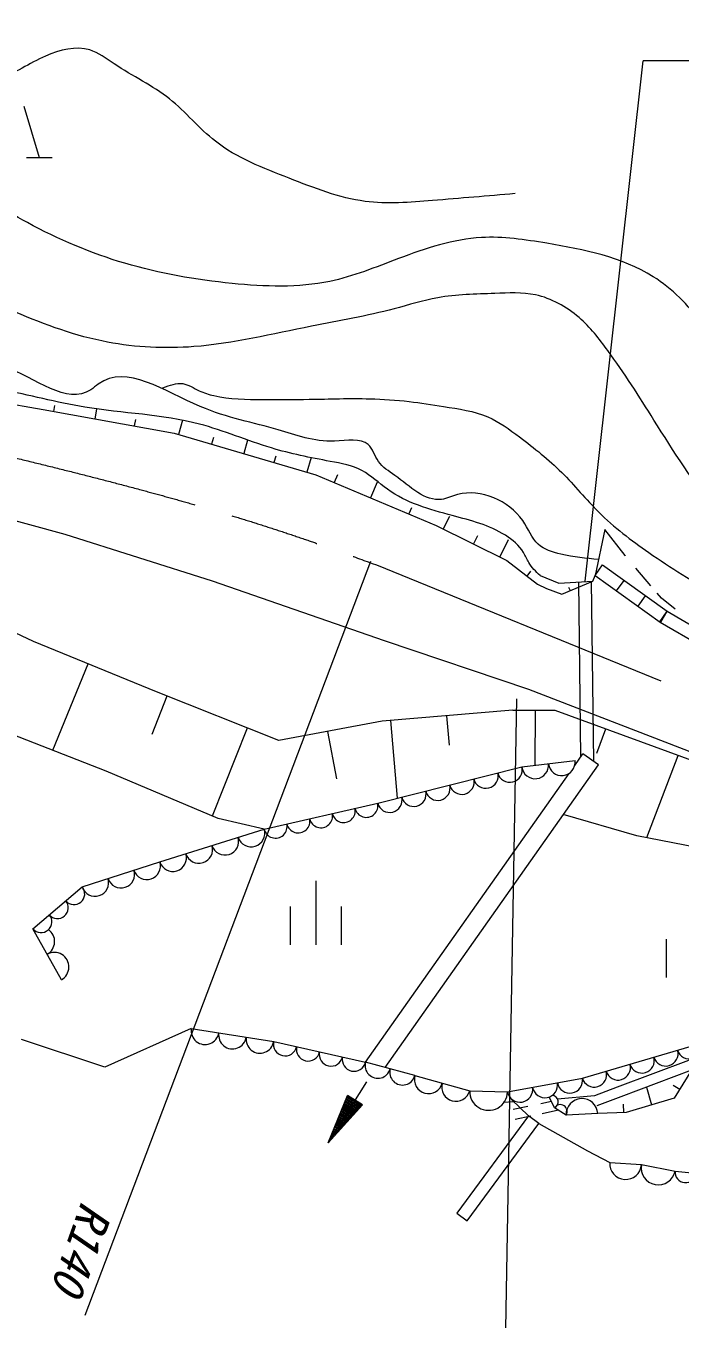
# Model space of a CAD drawing. Units: millimetres, scale not verified. Extents: x 40000 to 680000, y 20000 to 380000.
# Drawn here: x 178654 to 204218, y 239825 to 290362 of the extents above; entities that cross this region are included whole.
import ezdxf
from ezdxf.enums import TextEntityAlignment as Align

# ---------------------------------------------------------------- set-up
doc = ezdxf.new("R2010")
doc.units = ezdxf.units.MM
doc.header["$LTSCALE"] = 1000
doc.linetypes.add('CHAIN', pattern=[18.5, 12, -1.5, 3.5, -1.5])
for name, color, linetype, lineweight in [('M-BGD', 7, 'Continuous', 13), ('M-BMK', 2, 'CHAIN', 13), ('M-STR-HTXT', 7, 'Continuous', 13), ('M-STR-STR3', 7, 'Continuous', 13), ('M-STR-STRC', 7, 'Continuous', 13)]:
    doc.layers.add(name, color=color, linetype=linetype, lineweight=lineweight)
doc.styles.add('ＭＳ ゴシック', font='')
doc.styles.get('ＭＳ ゴシック').set_extended_font_data('MS Gothic')

msp = doc.modelspace()

# ---------------------------------------------------------------- linework, layer by layer
at = {"layer": 'M-BGD'}
for p, q in [((178577, 287221), (179177, 285221)), ((178677, 285221), (179677, 285221)), ((176043, 275935), (179330, 275370)), ((179770, 275523), (179729, 275298)), ((179330, 275370), (184446, 274447)), ((181413, 275384), (181345, 275006)), ((182934, 274984), (182887, 274728)), ((184780, 274953), (184617, 274397)), ((184446, 274447), (189984, 272821)), ((185990, 274282), (185912, 274016)), ((187318, 274171), (187164, 273649)), ((188416, 273552), (188343, 273303)), ((189807, 273501), (189638, 272923)), ((189984, 272821), (194683, 270841)), ((190829, 272815), (190703, 272518)), ((192377, 272528), (192121, 271921)), ((174612, 272001), (180178, 270500)), ((193717, 271522), (193619, 271289)), ((195201, 271187), (194962, 270703)), ((180178, 270500), (185928, 268677)), ((194683, 270841), (197447, 269473)), ((196302, 270437), (196144, 270118)), ((201279, 270684), (200894, 268890)), ((202069, 269663), (201279, 270684)), ((197499, 270278), (197169, 269611)), ((197447, 269473), (198646, 268543)), ((202084, 269645), (202069, 269663)), ((198377, 269049), (198233, 268863)), ((198747, 268878), (199481, 268578)), ((200801, 268668), (200894, 268890)), ((200894, 268890), (201185, 269297)), ((200894, 268890), (203441, 267065)), ((201185, 269297), (203713, 267485)), ((203069, 268486), (202492, 269165)), ((178954, 266310), (174358, 268461)), ((185928, 268677), (192659, 266350)), ((198646, 268543), (198998, 268382)), ((198998, 268382), (199591, 268158)), ((199481, 268578), (200801, 268668)), ((199591, 268158), (200801, 268668)), ((199861, 268426), (199917, 268295)), ((200339, 261804), (200255, 268631)), ((200841, 261618), (200755, 268665)), ((201736, 268287), (202028, 268693)), ((202579, 267683), (202870, 268089)), ((203487, 267995), (203316, 268195)), ((204026, 267563), (203487, 267995)), ((203422, 267079), (203713, 267485)), ((203461, 267054), (203713, 267485)), ((203713, 267485), (205243, 266591)), ((203441, 267065), (205018, 266143)), ((192659, 266350), (198294, 264441)), ((183761, 264341), (178954, 266310)), ((179703, 262054), (181089, 265436)), ((188543, 262439), (183761, 264341)), ((198294, 264441), (205774, 261545)), ((183584, 262684), (184178, 264176)), ((197682, 263625), (192577, 263186)), ((195206, 262249), (195107, 263404)), ((197682, 263625), (199322, 263621)), ((198555, 261466), (198561, 263623)), ((199322, 263621), (205590, 261322)), ((185943, 259489), (187311, 262929)), ((192577, 263186), (188543, 262439)), ((190799, 260933), (190455, 262793)), ((193169, 260183), (192908, 263214)), ((200957, 261936), (201319, 262889)), ((181793, 261234), (177863, 262775)), ((200098, 261463), (200418, 261916)), ((201031, 261484), (200418, 261916)), ((202913, 258640), (204136, 261856)), ((192400, 259990), (198032, 261404)), ((192693, 249658), (201031, 261484)), ((198032, 261404), (200110, 261649)), ((186172, 259393), (181793, 261234)), ((191924, 249868), (199879, 261151)), ((187964, 258975), (192400, 259990)), ((187964, 258975), (186172, 259393)), ((202521, 258716), (199646, 259539)), ((183888, 257693), (187964, 258975)), ((205586, 258120), (202521, 258716)), ((180852, 256716), (183888, 257693)), ((189983, 256951), (189983, 254451)), ((178928, 255083), (180852, 256716)), ((188983, 255951), (188983, 254451)), ((190983, 254451), (190983, 255951)), ((180040, 253082), (178928, 255083)), ((203670, 254674), (203670, 253174)), ((185118, 251183), (181735, 249673)), ((185118, 251183), (188337, 250672)), ((181735, 249673), (178483, 250751)), ((188337, 250672), (191924, 249868)), ((200397, 249240), (205049, 250612)), ((193851, 249341), (191924, 249868)), ((204539, 249934), (201755, 248886)), ((193851, 249341), (195995, 248742)), ((197474, 248707), (200397, 249240)), ((204667, 249555), (201896, 248512)), ((204667, 249555), (203990, 248454)), ((191959, 249097), (190462, 246713)), ((195995, 248742), (197474, 248707)), ((201755, 248886), (200867, 248550)), ((202898, 248889), (203102, 248194)), ((203949, 248971), (204209, 248811)), ((190462, 246713), (191215, 248565)), ((190462, 246713), (191803, 248196)), ((191518, 247880), (191055, 248171)), ((191552, 247918), (191074, 248218)), ((191586, 247955), (191093, 248265)), ((191620, 247993), (191112, 248312)), ((191654, 248031), (191131, 248359)), ((191688, 248068), (191150, 248406)), ((191722, 248106), (191169, 248453)), ((191756, 248144), (191189, 248500)), ((191790, 248181), (191208, 248547)), ((191803, 248196), (191215, 248565)), ((197720, 248315), (197306, 248294)), ((197624, 248406), (198290, 247770)), ((199186, 248334), (198771, 248245)), ((199313, 248084), (199099, 248506)), ((200867, 248550), (199431, 248416)), ((201896, 248512), (200958, 248157)), ((201986, 248225), (201999, 247897)), ((203990, 248454), (202105, 247901)), ((191143, 247466), (190844, 247653)), ((191177, 247503), (190863, 247700)), ((191211, 247541), (190883, 247747)), ((191245, 247579), (190902, 247794)), ((191279, 247616), (190921, 247842)), ((191313, 247654), (190940, 247889)), ((191347, 247692), (190959, 247936)), ((191381, 247729), (190978, 247983)), ((191415, 247767), (190997, 248030)), ((191450, 247805), (191016, 248077)), ((191484, 247842), (191036, 248124)), ((198290, 247770), (195497, 243960)), ((198261, 248134), (197690, 248011)), ((198388, 247753), (197775, 247620)), ((198693, 247474), (198290, 247770)), ((199468, 247986), (198833, 247849)), ((199763, 247798), (199313, 248084)), ((200997, 247858), (199763, 247798)), ((202105, 247901), (200997, 247858)), ((190768, 247052), (190634, 247136)), ((190802, 247089), (190653, 247183)), ((190836, 247127), (190672, 247230)), ((190871, 247165), (190691, 247277)), ((190905, 247202), (190710, 247324)), ((190939, 247240), (190730, 247371)), ((190973, 247278), (190749, 247418)), ((191007, 247315), (190768, 247465)), ((191041, 247353), (190787, 247512)), ((191075, 247391), (190806, 247559)), ((191109, 247428), (190825, 247606)), ((195900, 243664), (198693, 247474)), ((198693, 247474), (200593, 246401)), ((190496, 246750), (190481, 246760)), ((190530, 246788), (190500, 246807)), ((190564, 246826), (190519, 246854)), ((190598, 246863), (190538, 246901)), ((190632, 246901), (190557, 246948)), ((190666, 246939), (190577, 246995)), ((190700, 246976), (190596, 247042)), ((190734, 247014), (190615, 247089)), ((200593, 246401), (201469, 245949)), ((201469, 245949), (202709, 245862)), ((202709, 245862), (204020, 245613)), ((204020, 245613), (205671, 245450)), ((195497, 243960), (195900, 243664))]:
    msp.add_line(p, q, dxfattribs=at)
for centre, radius, start, end in [((197563, 261286), 484, 194.095, 14.095), ((198552, 261465), 523, 186.7247, 6.7247), ((199591, 261588), 523, 186.7247, 6.7247), ((195685, 260815), 484, 194.095, 14.095), ((196624, 261051), 484, 194.095, 14.095), ((193808, 260343), 484, 194.095, 14.095), ((194747, 260579), 484, 194.095, 14.095), ((191069, 259685), 455, 192.8886, 12.8886), ((191956, 259888), 455, 192.8886, 12.8886), ((192869, 260108), 484, 194.095, 14.095), ((189295, 259279), 455, 192.8886, 12.8886), ((190182, 259482), 455, 192.8886, 12.8886), ((187455, 258815), 534, 197.4504, 17.4504), ((188408, 259076), 455, 192.8886, 12.8886), ((185416, 258174), 534, 197.4504, 17.4504), ((186435, 258494), 534, 197.4504, 17.4504), ((184397, 257854), 534, 197.4504, 17.4504), ((182370, 257205), 531, 197.849, 17.849), ((183382, 257531), 531, 197.849, 17.849), ((181358, 256879), 531, 197.849, 17.849), ((180532, 256444), 421, 220.3178, 40.3178), ((179890, 255900), 421, 220.3178, 40.3178), ((179249, 255355), 421, 220.3178, 40.3178), ((179206, 254583), 572, 299.0574, 54.5942), ((179762, 253583), 572, 299.0574, 119.0574), ((185655, 251098), 543, 170.9912, 350.9912), ((186728, 250928), 543, 170.9912, 350.9912), ((187801, 250758), 543, 170.9912, 350.9912), ((188786, 250572), 459, 167.3583, 347.3583), ((189682, 250371), 459, 167.3583, 347.3583), ((190579, 250170), 459, 167.3583, 347.3583), ((203653, 250200), 485, 196.4368, 16.4368), ((204584, 250475), 485, 196.4368, 16.4368), ((191475, 249969), 459, 167.3583, 347.3583), ((192406, 249736), 500, 164.7044, 344.7044), ((201793, 249651), 485, 196.4368, 16.4368), ((202723, 249926), 485, 196.4368, 16.4368), ((193369, 249473), 500, 164.7044, 344.7044), ((194387, 249191), 556, 164.3935, 344.3935), ((199910, 249151), 495, 190.3291, 10.3291), ((200862, 249377), 485, 196.4368, 16.4368), ((195459, 248892), 556, 164.3935, 344.3935), ((196734, 248725), 740, 178.6292, 358.6292), ((197961, 248796), 495, 190.3291, 10.3291), ((198936, 248973), 495, 190.3291, 10.3291), ((199197, 248313), 256, 296.9703, 84.6661), ((199538, 247941), 267, 327.548, 147.548), ((200380, 247828), 617, 2.7757, 182.7757), ((202089, 245905), 622, 176.0256, 356.0256), ((203365, 245738), 667, 169.2443, 349.2443), ((204433, 245573), 415, 174.361, 354.361)]:
    msp.add_arc(centre, radius, start, end, dxfattribs=at)
for points, knots in [([(197771, 283805), (196698, 283715), (195624, 283625), (194538, 283536), (193657, 283463), (192768, 283391), (191908, 283504), (190894, 283637), (189922, 284027), (188943, 284409), (187924, 284807), (186897, 285195), (186057, 285855), (185424, 286353), (184897, 287004), (184269, 287505), (183607, 288032), (182832, 288391), (182104, 288877), (181792, 289085), (181488, 289316), (181148, 289419), (180609, 289582), (179978, 289424), (179422, 289181), (178774, 288897), (178227, 288499), (177596, 288288), (177215, 288161), (176803, 288101), (176386, 288083), (175876, 288061), (175358, 288101), (174898, 288277), (174254, 288524), (173723, 289038), (173143, 289432), (172704, 289730), (172238, 289960), (171712, 290122), (171233, 290270), (170705, 290362), (170270, 290227), (169665, 290040), (169241, 289414), (168746, 288914), (168218, 288379), (167610, 287987), (166926, 287774), (166314, 287583), (165641, 287536), (165013, 287617), (164393, 287697), (163817, 287903), (163192, 288134), (162882, 288249), (162561, 288371), (162271, 288308), (161916, 288233), (161606, 287883), (161442, 287519), (161190, 286958), (161280, 286361), (161213, 285776), (161157, 285294), (160996, 284821), (160734, 284414), (160480, 284019), (160132, 283687), (159740, 283427), (159255, 283106), (158701, 282895), (158136, 282766), (156802, 282460), (155412, 282605), (154034, 282681), (152287, 282777), (150560, 282763), (148838, 282911), (147407, 283034), (145981, 283268), (144553, 283474), (143139, 283677), (141725, 283852), (140307, 284007), (139048, 284145), (137786, 284268), (136521, 284352), (135177, 284443), (133831, 284491), (132489, 284586), (131262, 284674), (130039, 284802), (128809, 284899), (127649, 284990), (126484, 285052), (125341, 285250), (124336, 285424), (123348, 285702), (122359, 285965), (121301, 286247), (120240, 286510), (119165, 286711), (118104, 286909), (117029, 287046), (115975, 287245), (115180, 287396), (114397, 287581), (113565, 287619), (112919, 287649), (112244, 287590), (111700, 287298), (111183, 287020), (110784, 286532), (110419, 286035), (109621, 284948), (108985, 283819), (108349, 282690)], [0, 0, 0, 0, 1, 1, 1, 2, 2, 2, 3, 3, 3, 4, 4, 4, 5, 5, 5, 6, 6, 6, 7, 7, 7, 8, 8, 8, 9, 9, 9, 10, 10, 10, 11, 11, 11, 12, 12, 12, 13, 13, 13, 14, 14, 14, 15, 15, 15, 16, 16, 16, 17, 17, 17, 18, 18, 18, 19, 19, 19, 20, 20, 20, 21, 21, 21, 22, 22, 22, 23, 23, 23, 24, 24, 24, 25, 25, 25, 26, 26, 26, 27, 27, 27, 28, 28, 28, 29, 29, 29, 30, 30, 30, 31, 31, 31, 32, 32, 32, 33, 33, 33, 34, 34, 34, 35, 35, 35, 36, 36, 36, 37, 37, 37, 38, 38, 38, 39, 39, 39, 39]), ([(211015, 268398), (210251, 269040), (209488, 269681), (208905, 270461), (208308, 271261), (207902, 272206), (207498, 273136), (207109, 274031), (206722, 274911), (206368, 275816), (205979, 276813), (205629, 277838), (205036, 278730), (204551, 279458), (203904, 280096), (203169, 280560), (201941, 281334), (200466, 281620), (199007, 281865), (198150, 282009), (197299, 282138), (196457, 282090), (195357, 282029), (194273, 281666), (193214, 281268), (192320, 280931), (191444, 280569), (190529, 280377), (189296, 280118), (187993, 280169), (186714, 280298), (185285, 280441), (183886, 280682), (182523, 281085), (181204, 281476), (179918, 282019), (178713, 282676), (177758, 283197), (176853, 283789), (175934, 284407), (175179, 284914), (174414, 285438), (173562, 285670), (172767, 285886), (171895, 285848), (171056, 285737), (170252, 285631), (169478, 285458), (168677, 285409), (168080, 285373), (167467, 285405), (166890, 285293), (165985, 285117), (165166, 284586), (164372, 284047), (163456, 283427), (162574, 282796), (161583, 282399), (160739, 282061), (159814, 281894), (158892, 281787), (157179, 281588), (155472, 281599), (153766, 281680), (151535, 281786), (149306, 282012), (147077, 282137), (145393, 282232), (143710, 282268), (142021, 282430), (140357, 282589), (138687, 282870), (137044, 282803), (134772, 282711), (132551, 281955), (130331, 281199)], [0, 0, 0, 0, 1, 1, 1, 2, 2, 2, 3, 3, 3, 4, 4, 4, 5, 5, 5, 6, 6, 6, 7, 7, 7, 8, 8, 8, 9, 9, 9, 10, 10, 10, 11, 11, 11, 12, 12, 12, 13, 13, 13, 14, 14, 14, 15, 15, 15, 16, 16, 16, 17, 17, 17, 18, 18, 18, 19, 19, 19, 20, 20, 20, 21, 21, 21, 22, 22, 22, 23, 23, 23, 24, 24, 24, 25, 25, 25, 25]), ([(210118, 267821), (208532, 268922), (206946, 270024), (205683, 271433), (204730, 272497), (203962, 273736), (203194, 274959), (202614, 275882), (202035, 276797), (201395, 277674), (201057, 278136), (200703, 278588), (200267, 278965), (199779, 279388), (199188, 279717), (198567, 279848), (198050, 279956), (197511, 279926), (196975, 279906), (196223, 279878), (195476, 279869), (194747, 279738), (194173, 279634), (193611, 279455), (193043, 279305), (191978, 279022), (190895, 278842), (189816, 278626), (188288, 278320), (186769, 277945), (185215, 277827), (184093, 277742), (182952, 277792), (181848, 278002), (180606, 278238), (179409, 278676), (178245, 279180), (176901, 279763), (175601, 280432), (174234, 280932), (173313, 281269), (172361, 281528), (171403, 281760), (170544, 281967), (169680, 282152), (168795, 282195), (167972, 282235), (167132, 282153), (166355, 281899), (165481, 281614), (164687, 281110), (163841, 280746), (163167, 280457), (162460, 280255), (161753, 280054)], [0, 0, 0, 0, 1, 1, 1, 2, 2, 2, 3, 3, 3, 4, 4, 4, 5, 5, 5, 6, 6, 6, 7, 7, 7, 8, 8, 8, 9, 9, 9, 10, 10, 10, 11, 11, 11, 12, 12, 12, 13, 13, 13, 14, 14, 14, 15, 15, 15, 16, 16, 16, 17, 17, 17, 18, 18, 18, 18]), ([(201026, 269508), (200541, 269553), (200056, 269597), (199558, 269715), (199233, 269792), (198903, 269900), (198674, 270108), (198414, 270344), (198285, 270711), (198068, 271027), (197526, 271814), (196432, 272290), (195522, 272045), (195304, 271986), (195097, 271886), (194893, 271857), (194257, 271767), (193657, 272371), (193073, 272792), (192832, 272966), (192594, 273108), (192432, 273341), (192283, 273554), (192199, 273842), (192029, 273999), (191739, 274267), (191202, 274150), (190716, 274134), (189888, 274108), (189206, 274374), (188516, 274578), (187537, 274867), (186541, 275030), (185465, 275489), (184087, 276078), (182577, 277153), (181484, 276367), (181385, 276296), (181289, 276209), (181190, 276142), (180255, 275506), (179051, 276617), (177805, 277045), (176282, 277567), (174695, 277071), (173605, 277859), (173374, 278026), (173166, 278250), (172891, 278415), (172450, 278679), (171837, 278790), (171444, 278508), (171323, 278421), (171222, 278296), (171111, 278209), (170402, 277653), (169271, 278637), (168291, 278681), (167937, 278697), (167603, 278590), (167263, 278580), (166395, 278556), (165490, 279165), (164659, 278998), (164311, 278927), (163976, 278721), (163627, 278601), (162901, 278352), (162114, 278480), (161327, 278607)], [0, 0, 0, 0, 1, 1, 1, 2, 2, 2, 3, 3, 3, 4, 4, 4, 5, 5, 5, 6, 6, 6, 7, 7, 7, 8, 8, 8, 9, 9, 9, 10, 10, 10, 11, 11, 11, 12, 12, 12, 13, 13, 13, 14, 14, 14, 15, 15, 15, 16, 16, 16, 17, 17, 17, 18, 18, 18, 19, 19, 19, 20, 20, 20, 21, 21, 21, 22, 22, 22, 23, 23, 23, 23]), ([(198747, 268878), (198583, 269039), (198418, 269200), (198302, 269394), (198228, 269518), (198173, 269655), (198100, 269780), (197934, 270060), (197670, 270279), (197390, 270455), (196757, 270852), (196038, 271034), (195315, 271226), (194423, 271464), (193524, 271717), (192784, 272252), (192448, 272494), (192146, 272794), (191787, 272985), (191413, 273183), (190977, 273263), (190548, 273343), (189763, 273490), (188999, 273642), (188249, 273867), (187305, 274150), (186385, 274551), (185432, 274801), (183977, 275184), (182447, 275217), (180951, 275463), (179851, 275644), (178770, 275939), (177695, 276154), (176527, 276387), (175366, 276524), (174162, 276908), (173661, 277068), (173152, 277270), (172678, 277144), (172569, 277115), (172461, 277069), (172354, 277023)], [0, 0, 0, 0, 1, 1, 1, 2, 2, 2, 3, 3, 3, 4, 4, 4, 5, 5, 5, 6, 6, 6, 7, 7, 7, 8, 8, 8, 9, 9, 9, 10, 10, 10, 11, 11, 11, 12, 12, 12, 13, 13, 13, 14, 14, 14, 14]), ([(184010, 276215), (184273, 276318), (184536, 276421), (184784, 276383), (185003, 276349), (185211, 276204), (185426, 276102), (185611, 276015), (185802, 275958), (185995, 275914), (186619, 275772), (187272, 275762), (187919, 275759), (188526, 275756), (189127, 275758), (189729, 275769), (190516, 275782), (191306, 275811), (192095, 275790), (192608, 275776), (193121, 275742), (193629, 275683), (194076, 275630), (194519, 275557), (194969, 275488), (195561, 275397), (196163, 275312), (196704, 275078), (197148, 274886), (197551, 274594), (197945, 274297), (198523, 273861), (199083, 273416), (199589, 272911), (200090, 272411), (200537, 271854), (201041, 271354), (201635, 270765), (202306, 270257), (202995, 269780), (203850, 269187), (204733, 268641), (205638, 268128), (206278, 267764), (206930, 267417), (207611, 267144), (208239, 266891), (208892, 266702), (209544, 266512)], [0, 0, 0, 0, 1, 1, 1, 2, 2, 2, 3, 3, 3, 4, 4, 4, 5, 5, 5, 6, 6, 6, 7, 7, 7, 8, 8, 8, 9, 9, 9, 10, 10, 10, 11, 11, 11, 12, 12, 12, 13, 13, 13, 14, 14, 14, 15, 15, 15, 16, 16, 16, 16])]:
    msp.add_open_spline(points, degree=3, knots=knots, dxfattribs=at)
at = {"layer": 'M-BMK'}
msp.add_line((192350, 269295), (210735, 261807), dxfattribs=at)
msp.add_open_spline([(173610, 274514), (174342, 274360), (175073, 274206), (175803, 274045), (176532, 273883), (177260, 273713), (177987, 273540), (178714, 273366), (179440, 273188), (180165, 273006), (180505, 272921), (180845, 272835), (181184, 272749), (181523, 272662), (181862, 272574), (182201, 272485), (182540, 272396), (182878, 272307), (183217, 272215), (185405, 271625), (187582, 270982), (189724, 270241), (190603, 269936), (191476, 269616), (192350, 269295)], degree=3, knots=[0, 0, 0, 0, 1, 1, 1, 2, 2, 2, 3, 3, 3, 4, 4, 4, 5, 5, 5, 6, 6, 6, 7, 7, 7, 8, 8, 8, 8], dxfattribs=at)
at = {"layer": 'M-STR-HTXT'}
msp.add_line((192119, 269428), (180951, 239963), dxfattribs=at)
at = {"layer": 'M-STR-STR3'}
for p in [(200501, 268663), (223999, 288994)]:
    msp.add_line(p, (202767, 288994), dxfattribs=at)
at = {"layer": 'M-STR-STRC'}
msp.add_line((197821, 264071), (197258, 232021), dxfattribs=at)

# ---------------------------------------------------------------- texts
at = {"layer": 'M-STR-HTXT', "style": 'ＭＳ ゴシック', "oblique": 15}
msp.add_text('R140', height=1320, rotation=250.346, dxfattribs=at).set_placement((182087, 244049), align=Align.TOP_LEFT)

doc.saveas('drawing.dxf')
